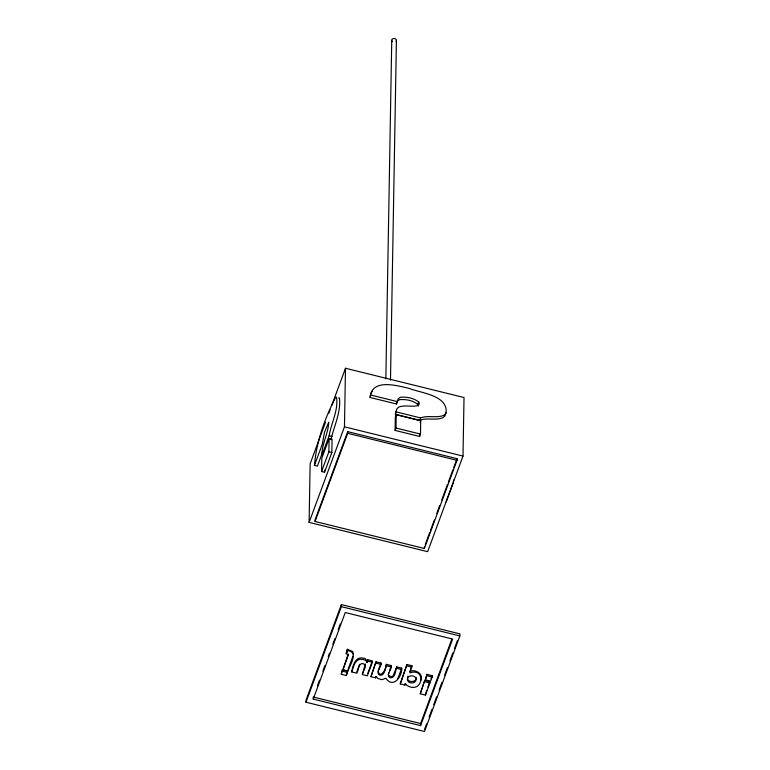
<?xml version="1.0" encoding="UTF-8"?>
<svg xmlns="http://www.w3.org/2000/svg" width="770" height="770" viewBox="0 0 770 770"><rect width="100%" height="100%" fill="white"/><g stroke="black" fill="none" stroke-linecap="round" stroke-linejoin="round"><path stroke-width="1.16" d="M353.469 654.192L352.679 651.516L347.357 649.283L346.202 653.73L347.578 654.163L348.175 655.395L342.939 669.756L347.953 670.997C349.869 665.28 359.215 651.555 347.337 650.66L347.357 649.283M305.979 702.211L306.017 700.151L341.37 604.585L459.892 633.874L459.863 635.933L424.511 731.5L305.979 702.211L341.331 606.654L341.37 604.585M331.764 405.347L345.489 368.253L464.021 397.532L463.001 456.1L427.648 551.666L309.117 522.378L310.137 463.81L325.527 422.21M315.055 521.463L315.084 519.817L347.694 431.652L457.034 458.67L457.005 460.325L424.395 548.481L315.055 521.463L347.665 433.308L347.694 431.652M313.236 699.093L313.275 697.023L420.622 723.55L420.584 725.61L313.236 699.093L345.258 612.535L452.596 639.062L420.584 725.61M321.571 471.519L321.802 458.227L329.117 438.476L332.072 439.208L331.841 452.5L324.536 472.251L321.571 471.519L328.877 451.769L329.117 438.476M324.536 472.251L324.574 470.037M309.117 522.378L344.469 426.821L345.489 368.253M341.274 674.27L342.438 669.823L347.443 671.065L347.424 672.441L346.288 675.511L341.274 674.27L342.438 669.823M342.939 669.756L348.204 654.028M346.288 675.511L347.443 671.065M347.953 670.997L347.982 669.621M362.343 674.549C362.487 671.565 368.31 665.338 363.238 663.653C358.146 662.614 358.791 670.516 356.78 673.182L351.765 671.941C352.544 666.204 355.384 655.809 363.392 658.196C367.184 657.378 367.252 666.127 367.637 659.726L372.382 660.901L372.353 662.267L367.357 675.791L362.343 674.549L365.307 663.971M370.967 676.686L376.001 661.786L381.015 663.028C381.939 666.656 374.634 673.201 380.053 675.3C385.154 675.742 385.173 667.571 386.357 664.346L391.362 665.588C392.344 669.217 384.923 675.771 390.351 677.841C395.511 678.36 395.52 670.198 396.704 666.907L401.719 668.148C402.171 676.859 392.941 688.871 385.886 678.245L381.843 679.679L377.791 678.476L376.241 676.426L375.654 677.841L370.967 676.686L376.001 661.786M375.654 677.841L375.673 676.464M385.837 378.85L391.747 40.319M390.486 380.188L396.415 40.454M395.097 430.411L395.328 417.128L396.213 414.732L420.709 420.786L420.478 434.078L419.602 436.465L395.097 430.411L395.982 428.024L396.213 414.732M445.897 412.691L445.089 415.752L442.779 417.744C435.474 420.805 426.927 417.321 419.785 420.343L395.385 414.318L396.001 411.199M395.385 414.318L396.877 408.812L398.6 407.186C404.943 404.385 412.142 407.59 418.505 405.328L419.313 403.682L418.726 402.065C413.798 397.984 406.781 396.714 400.535 397.262L398.186 398.716L396.483 404L370.11 397.484L370.736 393.72L372.478 390.804M396.483 404L397.301 401.103L399.649 399.649C405.896 399.101 412.913 400.381 417.841 404.452L418.428 406.069M400.256 683.924L406.945 664.52L411.96 665.752L409.823 672.855C426.224 667.436 423.279 693.038 408.408 686.263A6.449 5.207 1 0 1 405.607 683.625L404.962 685.079L400.256 683.924L406.945 664.52M404.962 685.079L404.991 683.712M419.602 436.465L419.64 434.251M420.266 693.789L424.761 680.334L429.93 681.604L429.901 682.98L425.435 695.06L420.266 693.789L424.761 680.334M424.395 548.481L424.424 546.825M425.406 679.891L426.965 674.385L432.124 675.656L432.105 677.032L430.574 681.171L425.406 679.891L426.965 674.385M425.435 695.06L426.676 690.392M453.501 479.96L453.463 482.174L446.157 501.925M314.449 465.407C316.393 441.643 324.786 418.331 335.662 397.32L336.5 397.137C338.559 410.275 331.254 422.913 329.137 435.733L321.85 455.417C321.793 443.924 328.347 433.491 328.742 422.181L324.488 432.22L322.312 444.146L314.449 465.407L317.413 466.139L322.38 452.712M378.099 671.036C380.014 679.949 387.3 667.657 386.357 664.346M370.11 397.484C371.804 378.176 396.579 385.578 408.889 388.321C420.603 393.075 448.833 395.28 445.974 413.365L443.664 415.357C436.359 418.418 427.802 414.924 420.67 417.956L419.785 420.343M330.888 439.747C334.103 426.031 341.1 412.094 339.464 397.869L338.627 398.052M421.046 680.151C423.51 673.779 415.242 668.745 409.842 671.479M388.629 672.97L388.359 674.741L389.485 676.147L391.507 676.589L393.018 675.935L396.704 666.907M328.857 413.221L330.109 409.842M417.841 404.452L418.726 402.065M317.433 685.781L319.512 680.17M322.842 671.171L324.921 665.55M328.241 656.56L329.493 653.191M332.813 644.201L334.892 638.58M338.222 629.581L340.302 623.97M420.122 422.383L420.709 420.786M346.202 653.73L347.337 650.66M348.387 668.524L352.872 656.396M351.765 671.941C353.497 667.186 354.893 658.35 361.919 659.332C363.921 659.572 366.52 660.237 367.021 662.518L367.637 659.726M356.799 671.806L359.571 664.318M367.8 673.288L371.968 662.027M378.349 670.218L381.015 663.028M425.252 544.602L429.785 532.32M430.613 530.087L434.328 520.048M436.811 513.349L439.699 505.543M441.759 499.961L447.543 484.34M448.361 482.107L452.904 469.835M453.732 467.602L457.034 458.67M389.418 670.863L391.362 665.588M399.38 674.481L401.719 668.148M410.198 670.526L411.96 665.752M427.889 687.1L429.93 681.604M430.979 678.765L432.124 675.656M420.622 723.55L451.807 639.244M424.539 729.44L426.619 723.819M429.121 717.072L432.028 709.199M433.693 704.704L436.6 696.831M439.102 690.084L442.009 682.22M444.502 675.473L447.418 667.6M449.911 660.853L452.827 652.989M454.493 648.494L457.399 640.621M398.321 677.109L398.985 675.531M407.59 676.955L408.033 676.137M397.474 678.697L397.984 677.898M370.996 395.097L397.358 401.613M396.261 411.921L420.67 417.956M395.982 428.024L420.478 434.078M344.469 426.821L463.001 456.1M347.665 433.308L457.005 460.325M329.137 435.733L332.101 436.475M328.877 451.769L331.841 452.5M341.331 606.654L459.863 635.933M406.926 665.886L411.94 667.128M346.231 652.354L346.895 652.517M367.617 661.103L372.353 662.267M375.972 663.163L380.986 664.404M386.328 665.723L391.343 666.964M396.685 668.283L401.699 669.515M426.936 675.752L432.105 677.032M424.742 681.7L429.901 682.98M342.409 671.199L347.424 672.441M416.089 677.254C417.022 682.615 407.263 683.144 407.407 677.802M392.382 41.667A2.329 1.887 1 0 1 392.334 39.126A2.329 1.887 1 0 1 395.472 38.875A2.329 1.887 1 0 1 396.069 41.388M416.147 679.525C415.704 684.27 407.282 684.029 407.378 679.178C407.879 674.501 416.156 674.761 416.147 679.525"/></g></svg>
